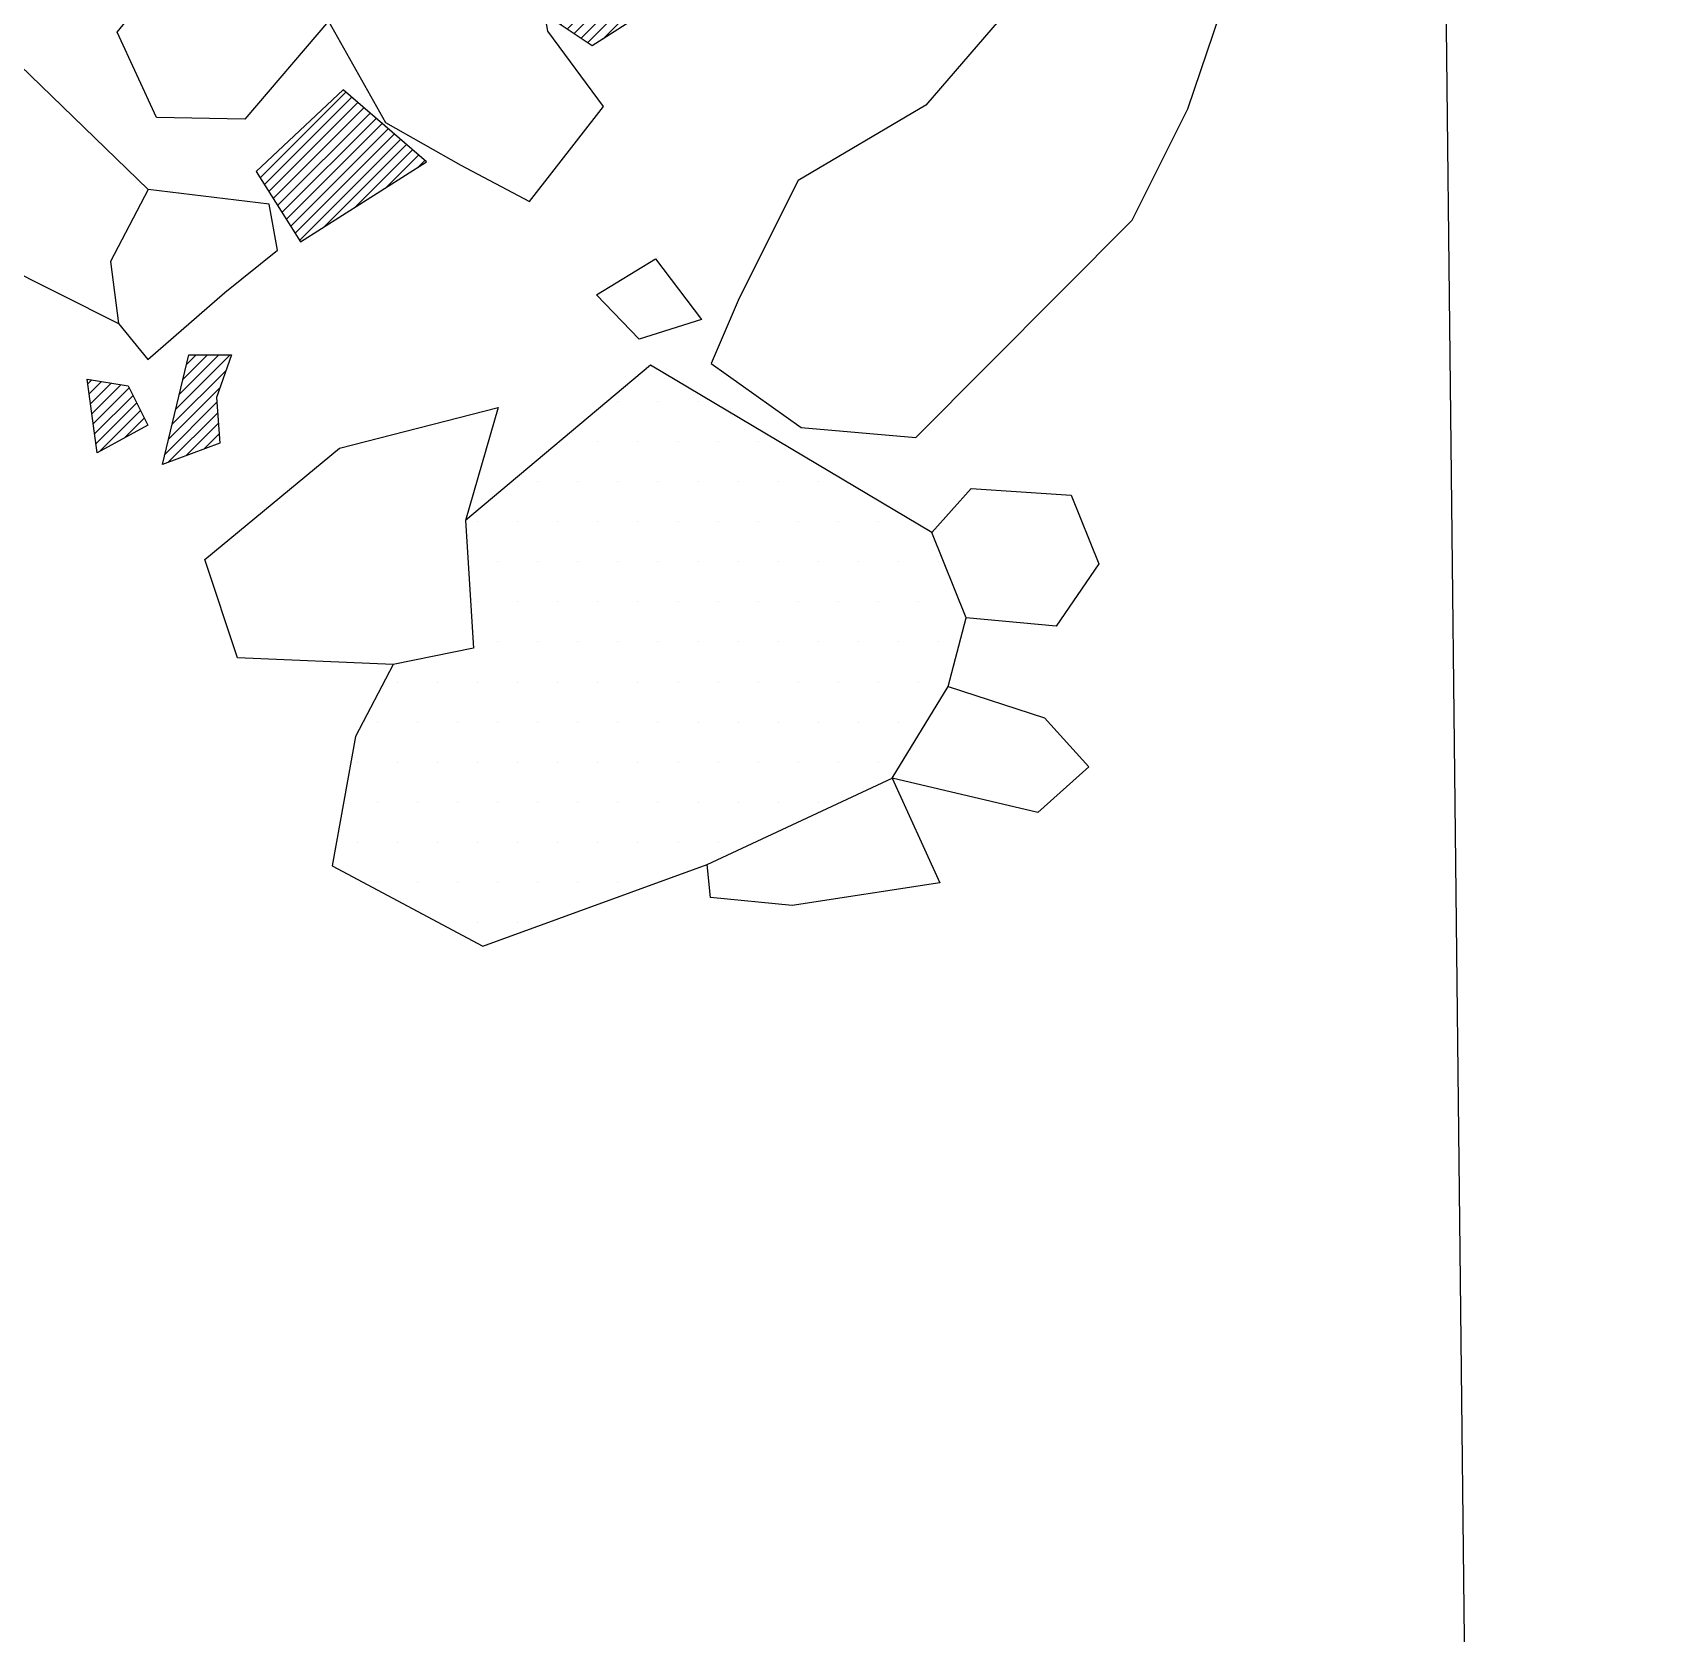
# Model space of a CAD drawing. Header units: metres. Extents: x 1.22 to 3.42, y -20.9 to -16.58.
# Drawn here: x 2.911 to 3.423, y -18.947 to -18.447 of the extents above; entities that cross this region are included whole.
import ezdxf

# ---------------------------------------------------------------- set-up
doc = ezdxf.new("R2010")
doc.units = ezdxf.units.M
doc.header["$LTSCALE"] = 25
doc.header["$MEASUREMENT"] = 0
doc.linetypes.add('STRICHPUNKTX2', pattern=[2, 1, -0.5, 0, -0.5])
doc.layers.get('0').update_dxf_attribs({"linetype": 'CONTINUOUS'})
for name, color, linetype in [('GRABUNGSGRENZE', 3, 'STRICHPUNKTX2'), ('KNOCHEN', 2, 'CONTINUOUS'), ('KNOCHENSCHRAFF', 2, 'CONTINUOUS'), ('STEINE', 4, 'CONTINUOUS'), ('STEINESCHRAFF', 4, 'CONTINUOUS')]:
    doc.layers.add(name, color=color, linetype=linetype)

# ---------------------------------------------------------------- blocks, each defined once
blk = doc.blocks.new('*X14')
at = {"color": 0}
for p, q in [((314.45, -1838.336), (320.792, -1831.994)), ((316.398, -1836.035), (320.541, -1831.892)), ((317.613, -1834.467), (320.233, -1831.847)), ((317.723, -1834.003), (319.88, -1831.846)), ((317.833, -1833.539), (319.527, -1831.846)), ((317.944, -1833.075), (319.174, -1831.845)), ((318.054, -1832.611), (318.82, -1831.845)), ((318.164, -1832.147), (318.467, -1831.844)), ((308.216, -1844.924), (321.043, -1832.097)), ((308.428, -1845.065), (321.294, -1832.199)), ((308.901, -1844.946), (321.545, -1832.302)), ((309.88, -1844.321), (321.796, -1832.405)), ((295.082, -1834.724), (296.891, -1832.915)), ((295.229, -1834.224), (296.45, -1833.002)), ((310.858, -1843.696), (321.843, -1832.711)), ((311.837, -1843.071), (321.878, -1833.03)), ((294.935, -1835.224), (296.89, -1833.269)), ((312.875, -1842.387), (321.913, -1833.348)), ((294.641, -1836.225), (296.889, -1833.977)), ((294.788, -1835.725), (296.89, -1833.623)), ((313.912, -1841.703), (321.948, -1833.667)), ((314.95, -1841.018), (322.101, -1833.867)), ((315.988, -1840.334), (322.328, -1833.994)), ((294.494, -1836.726), (296.889, -1834.331)), ((317.026, -1839.65), (322.555, -1834.12)), ((318.059, -1838.97), (322.782, -1834.247)), ((318.998, -1838.385), (323.009, -1834.373)), ((319.936, -1837.8), (323.237, -1834.5)), ((320.768, -1837.322), (323.555, -1834.535)), ((321.582, -1836.862), (323.949, -1834.495)), ((321.979, -1836.818), (324.342, -1834.455)), ((322.018, -1837.133), (324.736, -1834.414)), ((322.057, -1837.448), (325.031, -1834.473)), ((322.095, -1837.762), (325.299, -1834.559)), ((294.2, -1837.727), (296.888, -1835.039)), ((294.347, -1837.226), (296.888, -1834.685)), ((322.134, -1838.077), (325.567, -1834.644)), ((322.173, -1838.391), (325.835, -1834.73)), ((322.212, -1838.706), (326.009, -1834.91)), ((294.053, -1838.227), (296.887, -1835.393)), ((322.251, -1839.021), (326.119, -1835.153)), ((322.449, -1839.176), (326.229, -1835.396)), ((293.47, -1839.518), (296.886, -1836.101)), ((293.816, -1838.818), (296.887, -1835.747)), ((322.702, -1839.277), (326.339, -1835.64)), ((322.954, -1839.379), (326.45, -1835.883)), ((293.123, -1840.218), (296.886, -1836.455)), ((323.206, -1839.48), (326.298, -1836.388)), ((292.777, -1840.918), (296.885, -1836.809)), ((323.459, -1839.581), (326.14, -1836.9)), ((292.43, -1841.618), (296.885, -1837.163)), ((323.711, -1839.682), (325.982, -1837.412)), ((292.084, -1842.318), (296.578, -1837.824)), ((324.452, -1839.294), (325.823, -1837.923)), ((287.214, -1841.177), (289.712, -1838.68)), ((287.581, -1841.164), (290.081, -1838.664)), ((287.948, -1841.15), (290.449, -1838.649)), ((288.315, -1841.137), (290.818, -1838.634)), ((288.682, -1841.123), (291.187, -1838.618)), ((289.049, -1841.11), (291.556, -1838.603)), ((289.365, -1841.148), (291.925, -1838.587)), ((289.531, -1841.336), (292.294, -1838.572)), ((289.696, -1841.524), (292.663, -1838.556)), ((289.862, -1841.711), (293.032, -1838.541)), ((290.028, -1841.899), (293.401, -1838.526)), ((290.193, -1842.087), (293.77, -1838.51)), ((292.176, -1842.58), (296.258, -1838.498)), ((308.004, -1844.782), (314.124, -1838.663)), ((325.427, -1838.674), (325.665, -1838.435)), ((266.802, -1839.669), (267.278, -1839.193)), ((266.842, -1839.275), (266.97, -1839.147)), ((281.192, -1840.482), (282.524, -1839.15)), ((281.395, -1839.926), (282.143, -1839.177)), ((281.41, -1840.617), (282.905, -1839.122)), ((281.628, -1840.753), (283.287, -1839.094)), ((281.846, -1840.888), (283.668, -1839.067)), ((282.064, -1841.024), (284.049, -1839.039)), ((282.282, -1841.16), (284.43, -1839.012)), ((282.5, -1841.295), (284.811, -1838.984)), ((282.811, -1841.338), (285.192, -1838.956)), ((283.178, -1841.325), (285.574, -1838.929)), ((283.545, -1841.311), (285.955, -1838.901)), ((283.912, -1841.298), (286.336, -1838.873)), ((284.279, -1841.284), (286.717, -1838.846)), ((284.646, -1841.271), (287.098, -1838.818)), ((285.013, -1841.258), (287.479, -1838.791)), ((285.379, -1841.244), (287.861, -1838.763)), ((285.746, -1841.231), (288.236, -1838.742)), ((286.113, -1841.217), (288.605, -1838.726)), ((286.48, -1841.204), (288.974, -1838.711)), ((286.847, -1841.19), (289.343, -1838.695)), ((290.359, -1842.275), (293.816, -1838.818)), ((292.274, -1842.835), (295.938, -1839.171)), ((266.558, -1842.034), (269.123, -1839.469)), ((266.599, -1841.64), (268.816, -1839.423)), ((266.639, -1841.246), (268.508, -1839.377)), ((266.68, -1840.852), (268.201, -1839.331)), ((266.721, -1840.458), (267.893, -1839.285)), ((266.761, -1840.064), (267.586, -1839.239)), ((266.822, -1842.124), (269.431, -1839.515)), ((267.201, -1842.099), (269.739, -1839.561)), ((267.58, -1842.074), (270.046, -1839.607)), ((267.958, -1842.048), (270.354, -1839.653)), ((268.337, -1842.023), (270.661, -1839.699)), ((290.563, -1842.425), (293.47, -1839.518)), ((307.793, -1844.64), (312.976, -1839.457)), ((268.716, -1841.998), (270.969, -1839.745)), ((269.02, -1842.048), (271.249, -1839.818)), ((269.303, -1842.118), (271.527, -1839.894)), ((269.587, -1842.187), (271.805, -1839.969)), ((269.871, -1842.257), (272.083, -1840.045)), ((270.155, -1842.327), (272.361, -1840.12)), ((270.438, -1842.397), (272.639, -1840.196)), ((290.94, -1842.401), (293.123, -1840.218)), ((292.373, -1843.09), (295.617, -1839.845)), ((270.722, -1842.466), (272.917, -1840.271)), ((271.006, -1842.536), (273.195, -1840.347)), ((271.29, -1842.606), (273.473, -1840.422)), ((271.574, -1842.676), (273.751, -1840.498)), ((271.857, -1842.745), (274.029, -1840.573)), ((272.141, -1842.815), (274.307, -1840.649)), ((272.425, -1842.885), (274.585, -1840.724)), ((292.591, -1843.225), (295.297, -1840.519)), ((307.581, -1844.499), (311.828, -1840.251)), ((272.709, -1842.955), (274.863, -1840.8)), ((272.993, -1843.024), (275.141, -1840.876)), ((273.276, -1843.094), (275.42, -1840.951)), ((273.56, -1843.164), (275.698, -1841.027)), ((273.844, -1843.234), (275.976, -1841.102)), ((274.128, -1843.304), (276.254, -1841.178)), ((291.318, -1842.377), (292.777, -1840.918)), ((293.007, -1843.163), (294.977, -1841.193)), ((307.369, -1844.357), (310.564, -1841.162)), ((274.412, -1843.373), (276.532, -1841.253)), ((274.695, -1843.443), (276.688, -1841.45)), ((274.979, -1843.513), (276.743, -1841.749)), ((291.695, -1842.353), (292.43, -1841.618)), ((275.263, -1843.583), (276.798, -1842.047)), ((293.423, -1843.1), (294.657, -1841.867)), ((307.157, -1844.216), (309.29, -1842.083)), ((275.547, -1843.652), (276.853, -1842.346)), ((276.757, -1842.796), (276.908, -1842.645)), ((292.072, -1842.329), (292.084, -1842.318)), ((293.839, -1843.038), (294.336, -1842.54)), ((306.945, -1844.074), (308.016, -1843.003)), ((298.215, -1849.269), (300.886, -1846.598)), ((298.351, -1849.486), (301.075, -1846.762)), ((298.487, -1849.703), (301.265, -1846.926)), ((298.623, -1849.921), (301.454, -1847.09)), ((298.759, -1850.138), (301.644, -1847.254)), ((298.895, -1850.356), (301.834, -1847.418)), ((299.032, -1850.573), (302.023, -1847.582)), ((299.168, -1850.79), (302.213, -1847.746)), ((299.304, -1851.008), (302.402, -1847.909)), ((299.44, -1851.225), (302.592, -1848.073)), ((300.218, -1850.8), (302.781, -1848.237)), ((301.186, -1850.187), (302.971, -1848.401)), ((302.153, -1849.573), (303.161, -1848.565)), ((303.121, -1848.959), (303.35, -1848.729)), ((281.454, -1850.826), (282.51, -1849.771)), ((281.472, -1850.455), (282.093, -1849.834)), ((281.491, -1850.083), (281.677, -1849.897)), ((281.581, -1851.053), (282.926, -1849.708)), ((281.829, -1851.159), (283.343, -1849.645)), ((282.077, -1851.264), (283.759, -1849.582)), ((282.325, -1851.37), (284.176, -1849.519)), ((282.573, -1851.475), (284.562, -1849.486)), ((282.821, -1851.581), (284.824, -1849.578)), ((283.069, -1851.686), (285.086, -1849.669)), ((283.317, -1851.791), (285.348, -1849.761)), ((283.566, -1851.897), (285.61, -1849.853)), ((283.814, -1852.002), (285.872, -1849.944)), ((284.062, -1852.108), (286.133, -1850.036)), ((284.31, -1852.213), (286.395, -1850.128)), ((284.558, -1852.319), (286.657, -1850.22)), ((284.806, -1852.424), (286.785, -1850.445)), ((285.054, -1852.53), (286.882, -1850.702)), ((285.302, -1852.635), (286.979, -1850.958)), ((285.55, -1852.741), (287.076, -1851.215)), ((285.869, -1852.776), (287.173, -1851.472)), ((283.55, -1853.68), (283.787, -1853.443)), ((283.627, -1853.957), (284.148, -1853.436)), ((283.704, -1854.233), (284.509, -1853.429)), ((283.782, -1854.509), (284.87, -1853.421)), ((283.859, -1854.785), (285.23, -1853.414)), ((283.936, -1855.062), (285.591, -1853.407)), ((284.166, -1855.186), (285.89, -1853.461)), ((284.408, -1855.297), (286.061, -1853.644)), ((284.651, -1855.407), (286.232, -1853.827)), ((284.894, -1855.518), (286.403, -1854.01)), ((285.137, -1855.629), (286.574, -1854.192)), ((285.38, -1855.74), (286.744, -1854.375)), ((285.622, -1855.85), (286.915, -1854.558)), ((286.281, -1855.546), (287.086, -1854.74)), ((286.947, -1855.233), (287.257, -1854.923)), ((295.586, -1856.494), (297.284, -1854.795)), ((295.697, -1856.029), (296.931, -1854.795)), ((295.809, -1855.563), (296.578, -1854.794)), ((295.921, -1855.098), (296.225, -1854.794)), ((295.474, -1856.959), (297.153, -1855.28)), ((280.963, -1857.328), (282.412, -1855.879)), ((280.99, -1856.948), (282.172, -1855.765)), ((281.091, -1857.553), (282.653, -1855.992)), ((281.345, -1856.238), (281.932, -1855.652)), ((292.846, -1855.698), (292.966, -1855.578)), ((292.887, -1856.01), (293.271, -1855.627)), ((292.928, -1856.323), (293.575, -1855.676)), ((292.97, -1856.635), (293.879, -1855.725)), ((293.011, -1856.947), (294.134, -1855.824)), ((293.052, -1857.26), (294.252, -1856.06)), ((295.362, -1857.425), (296.965, -1855.822)), ((281.219, -1857.779), (282.893, -1856.105)), ((281.346, -1858.005), (283.133, -1856.218)), ((281.474, -1858.231), (283.374, -1856.331)), ((281.602, -1858.457), (283.614, -1856.445)), ((281.73, -1858.682), (283.854, -1856.558)), ((293.093, -1857.572), (294.37, -1856.296)), ((293.207, -1857.812), (294.487, -1856.532)), ((295.25, -1857.89), (296.871, -1856.269)), ((281.858, -1858.908), (284.095, -1856.671)), ((282.049, -1859.07), (284.285, -1856.834)), ((282.384, -1859.089), (284.439, -1857.034)), ((293.987, -1857.385), (294.605, -1856.768)), ((295.343, -1858.151), (296.894, -1856.6)), ((295.904, -1857.943), (296.917, -1856.93)), ((282.719, -1859.107), (284.592, -1857.234)), ((283.055, -1859.125), (284.746, -1857.434)), ((296.465, -1857.735), (296.94, -1857.261)), ((283.39, -1859.144), (284.9, -1857.634)), ((283.725, -1859.162), (285.054, -1857.833)), ((284.06, -1859.181), (285.207, -1858.033)), ((284.395, -1859.199), (285.361, -1858.233)), ((284.73, -1859.217), (285.515, -1858.433)), ((279.172, -1863.362), (282.171, -1860.363)), ((279.309, -1863.578), (282.477, -1860.41)), ((279.446, -1863.794), (282.784, -1860.457)), ((279.522, -1862.658), (281.864, -1860.316)), ((279.584, -1864.011), (283.09, -1860.504)), ((279.721, -1864.227), (283.397, -1860.551)), ((279.858, -1864.443), (283.703, -1860.598)), ((279.995, -1864.66), (284.01, -1860.645)), ((280.071, -1861.755), (281.558, -1860.269)), ((280.621, -1860.852), (281.251, -1860.221)), ((280.133, -1864.876), (284.316, -1860.692)), ((280.372, -1864.99), (284.623, -1860.739)), ((280.717, -1864.999), (284.929, -1860.786)), ((281.062, -1865.007), (285.236, -1860.833)), ((281.406, -1865.016), (285.542, -1860.88)), ((281.751, -1865.025), (285.658, -1861.118)), ((282.096, -1865.034), (285.502, -1861.628)), ((282.441, -1865.043), (285.346, -1862.138)), ((282.786, -1865.051), (285.189, -1862.647)), ((283.13, -1865.06), (285.033, -1863.157)), ((283.475, -1865.069), (284.877, -1863.667)), ((283.82, -1865.078), (284.721, -1864.176)), ((284.165, -1865.086), (284.565, -1864.686)), ((281.757, -1867.848), (284.46, -1865.144)), ((282.083, -1867.168), (284.072, -1865.179)), ((281.315, -1868.997), (284.659, -1865.653)), ((281.43, -1868.528), (284.559, -1865.399)), ((282.409, -1866.489), (283.612, -1865.285)), ((282.735, -1865.809), (283.152, -1865.392)), ((281.592, -1869.073), (284.758, -1865.908)), ((281.869, -1869.15), (284.857, -1866.162)), ((282.145, -1869.227), (284.402, -1866.97)), ((282.422, -1869.304), (283.55, -1868.176))]:
    blk.add_line(p, q, dxfattribs=at)
blk = doc.blocks.new('*X27')
at = {"color": 0}
for p, q in [((309.375, -1856.25), (309.375, -1856.25)), ((310.625, -1856.25), (310.625, -1856.25)), ((311.875, -1856.25), (311.875, -1856.25)), ((308.75, -1857.5), (308.75, -1857.5)), ((310, -1857.5), (310, -1857.5)), ((311.25, -1857.5), (311.25, -1857.5)), ((312.5, -1857.5), (312.5, -1857.5)), ((313.75, -1857.5), (313.75, -1857.5)), ((306.875, -1858.75), (306.875, -1858.75)), ((308.125, -1858.75), (308.125, -1858.75)), ((309.375, -1858.75), (309.375, -1858.75)), ((310.625, -1858.75), (310.625, -1858.75)), ((311.875, -1858.75), (311.875, -1858.75)), ((313.125, -1858.75), (313.125, -1858.75)), ((314.375, -1858.75), (314.375, -1858.75)), ((315.625, -1858.75), (315.625, -1858.75)), ((305, -1860), (305, -1860)), ((306.25, -1860), (306.25, -1860)), ((307.5, -1860), (307.5, -1860)), ((308.75, -1860), (308.75, -1860)), ((310, -1860), (310, -1860)), ((311.25, -1860), (311.25, -1860)), ((312.5, -1860), (312.5, -1860)), ((313.75, -1860), (313.75, -1860)), ((315, -1860), (315, -1860)), ((316.25, -1860), (316.25, -1860)), ((317.5, -1860), (317.5, -1860)), ((305.625, -1861.25), (305.625, -1861.25)), ((306.875, -1861.25), (306.875, -1861.25)), ((308.125, -1861.25), (308.125, -1861.25)), ((309.375, -1861.25), (309.375, -1861.25)), ((310.625, -1861.25), (310.625, -1861.25)), ((311.875, -1861.25), (311.875, -1861.25)), ((313.125, -1861.25), (313.125, -1861.25)), ((314.375, -1861.25), (314.375, -1861.25)), ((315.625, -1861.25), (315.625, -1861.25)), ((316.875, -1861.25), (316.875, -1861.25)), ((318.125, -1861.25), (318.125, -1861.25)), ((319.375, -1861.25), (319.375, -1861.25)), ((305, -1862.5), (305, -1862.5)), ((306.25, -1862.5), (306.25, -1862.5)), ((307.5, -1862.5), (307.5, -1862.5)), ((308.75, -1862.5), (308.75, -1862.5)), ((310, -1862.5), (310, -1862.5)), ((311.25, -1862.5), (311.25, -1862.5)), ((312.5, -1862.5), (312.5, -1862.5)), ((313.75, -1862.5), (313.75, -1862.5)), ((315, -1862.5), (315, -1862.5)), ((316.25, -1862.5), (316.25, -1862.5)), ((317.5, -1862.5), (317.5, -1862.5)), ((318.75, -1862.5), (318.75, -1862.5)), ((320, -1862.5), (320, -1862.5)), ((305.625, -1863.75), (305.625, -1863.75)), ((306.875, -1863.75), (306.875, -1863.75)), ((308.125, -1863.75), (308.125, -1863.75)), ((309.375, -1863.75), (309.375, -1863.75)), ((310.625, -1863.75), (310.625, -1863.75)), ((311.875, -1863.75), (311.875, -1863.75)), ((313.125, -1863.75), (313.125, -1863.75)), ((314.375, -1863.75), (314.375, -1863.75)), ((315.625, -1863.75), (315.625, -1863.75)), ((316.875, -1863.75), (316.875, -1863.75)), ((318.125, -1863.75), (318.125, -1863.75)), ((319.375, -1863.75), (319.375, -1863.75)), ((302.5, -1865), (302.5, -1865)), ((303.75, -1865), (303.75, -1865)), ((305, -1865), (305, -1865)), ((306.25, -1865), (306.25, -1865)), ((307.5, -1865), (307.5, -1865)), ((308.75, -1865), (308.75, -1865)), ((310, -1865), (310, -1865)), ((311.25, -1865), (311.25, -1865)), ((312.5, -1865), (312.5, -1865)), ((313.75, -1865), (313.75, -1865)), ((315, -1865), (315, -1865)), ((316.25, -1865), (316.25, -1865)), ((317.5, -1865), (317.5, -1865)), ((318.75, -1865), (318.75, -1865)), ((301.875, -1866.25), (301.875, -1866.25)), ((303.125, -1866.25), (303.125, -1866.25)), ((304.375, -1866.25), (304.375, -1866.25)), ((305.625, -1866.25), (305.625, -1866.25)), ((306.875, -1866.25), (306.875, -1866.25)), ((308.125, -1866.25), (308.125, -1866.25)), ((309.375, -1866.25), (309.375, -1866.25)), ((310.625, -1866.25), (310.625, -1866.25)), ((311.875, -1866.25), (311.875, -1866.25)), ((313.125, -1866.25), (313.125, -1866.25)), ((314.375, -1866.25), (314.375, -1866.25)), ((315.625, -1866.25), (315.625, -1866.25)), ((316.875, -1866.25), (316.875, -1866.25)), ((318.125, -1866.25), (318.125, -1866.25)), ((301.25, -1867.5), (301.25, -1867.5)), ((302.5, -1867.5), (302.5, -1867.5)), ((303.75, -1867.5), (303.75, -1867.5)), ((305, -1867.5), (305, -1867.5)), ((306.25, -1867.5), (306.25, -1867.5)), ((307.5, -1867.5), (307.5, -1867.5)), ((308.75, -1867.5), (308.75, -1867.5)), ((310, -1867.5), (310, -1867.5)), ((311.25, -1867.5), (311.25, -1867.5)), ((312.5, -1867.5), (312.5, -1867.5)), ((313.75, -1867.5), (313.75, -1867.5)), ((315, -1867.5), (315, -1867.5)), ((316.25, -1867.5), (316.25, -1867.5)), ((317.5, -1867.5), (317.5, -1867.5)), ((301.875, -1868.75), (301.875, -1868.75)), ((303.125, -1868.75), (303.125, -1868.75)), ((304.375, -1868.75), (304.375, -1868.75)), ((305.625, -1868.75), (305.625, -1868.75)), ((306.875, -1868.75), (306.875, -1868.75)), ((308.125, -1868.75), (308.125, -1868.75)), ((309.375, -1868.75), (309.375, -1868.75)), ((310.625, -1868.75), (310.625, -1868.75)), ((311.875, -1868.75), (311.875, -1868.75)), ((313.125, -1868.75), (313.125, -1868.75)), ((314.375, -1868.75), (314.375, -1868.75)), ((315.625, -1868.75), (315.625, -1868.75)), ((301.25, -1870), (301.25, -1870)), ((302.5, -1870), (302.5, -1870)), ((303.75, -1870), (303.75, -1870)), ((305, -1870), (305, -1870)), ((306.25, -1870), (306.25, -1870)), ((307.5, -1870), (307.5, -1870)), ((308.75, -1870), (308.75, -1870)), ((310, -1870), (310, -1870)), ((311.25, -1870), (311.25, -1870)), ((312.5, -1870), (312.5, -1870)), ((301.875, -1871.25), (301.875, -1871.25)), ((303.125, -1871.25), (303.125, -1871.25)), ((304.375, -1871.25), (304.375, -1871.25)), ((305.625, -1871.25), (305.625, -1871.25)), ((306.875, -1871.25), (306.875, -1871.25)), ((308.125, -1871.25), (308.125, -1871.25)), ((309.375, -1871.25), (309.375, -1871.25)), ((310.625, -1871.25), (310.625, -1871.25)), ((305, -1872.5), (305, -1872.5)), ((306.25, -1872.5), (306.25, -1872.5))]:
    blk.add_line(p, q, dxfattribs=at)

msp = doc.modelspace()

# ---------------------------------------------------------------- linework, layer by layer
at = {"layer": 'GRABUNGSGRENZE', "flags": 128}
msp.add_lwpolyline([(3.42258, -20.89643), (3.36962, -20.00224), (3.33165, -16.61006)], dxfattribs=at)
at = {"layer": 'KNOCHEN'}
for points in [[(3.06731, -18.43931), (3.1174, -18.40312), (3.14245, -18.38579), (3.17569, -18.34652), (3.18236, -18.31844), (3.20432, -18.31847), (3.2181, -18.3241), (3.21961, -18.33789), (3.23339, -18.34557), (3.2482, -18.34406), (3.25943, -18.34765), (3.26452, -18.35889), (3.25632, -18.38543), (3.23792, -18.39715), (3.22261, -18.391), (3.21958, -18.36649), (3.20067, -18.37719), (3.18023, -18.38993), (3.11839, -18.4307), (3.08568, -18.45159), (3.06731, -18.43931)], [(2.99471, -18.51275), (3.03406, -18.48778), (3.00805, -18.46528), (2.98095, -18.49077), (2.99471, -18.51275)], [(2.95173, -18.58214), (2.95994, -18.54794), (2.97322, -18.54795), (2.9686, -18.56122), (2.96961, -18.57552), (2.95173, -18.58214)], [(2.9313, -18.57854), (2.92827, -18.55555), (2.94103, -18.55761), (2.94715, -18.56988), (2.9313, -18.57854)]]:
    msp.add_lwpolyline(points, dxfattribs=at)
at = {"layer": 'STEINE'}
for points in [[(3.02907, -18.39994), (3.03109, -18.41833), (3.00348, -18.44382), (2.9774, -18.47443), (2.94982, -18.47388), (2.9376, -18.44731), (2.9642, -18.41467), (2.97855, -18.37128), (2.9959, -18.38254), (3.01275, -18.3846), (3.02907, -18.39994)], [(3.12283, -18.5507), (3.15089, -18.57065), (3.18663, -18.57376), (3.25412, -18.50594), (3.27153, -18.47124), (3.30536, -18.3712), (3.26858, -18.38136), (3.25119, -18.3987), (3.18983, -18.47011), (3.14997, -18.49355), (3.13154, -18.53029), (3.12283, -18.5507)], [(3.00348, -18.44382), (3.02131, -18.47551), (3.04478, -18.48881), (3.06621, -18.50007), (3.08923, -18.47049), (3.0719, -18.44698), (3.0643, -18.40356), (3.05206, -18.39231), (3.02907, -18.39994)], [(2.94724, -18.49635), (2.90389, -18.45442), (2.88188, -18.49881), (2.90023, -18.51926), (2.938, -18.53821)], [(2.98502, -18.50099), (2.94724, -18.49635), (2.93547, -18.5188), (2.938, -18.53821), (2.94717, -18.54945), (2.9712, -18.52855), (2.98756, -18.51529), (2.98502, -18.50099)], [(3.10037, -18.54301), (3.08711, -18.52921), (3.10551, -18.518), (3.11978, -18.53691), (3.10037, -18.54301)], [(3.02364, -18.64453), (3.01187, -18.66698), (3.00467, -18.70731), (3.05161, -18.73239), (3.1216, -18.70695), (3.17934, -18.67996), (3.19674, -18.65139), (3.20238, -18.62995), (3.19169, -18.60339), (3.10393, -18.55119), (3.04617, -18.59962)], [(3.04617, -18.59962), (3.04867, -18.63945), (3.02364, -18.64453), (2.97514, -18.64242), (2.96496, -18.61177), (3.00688, -18.5771), (3.05643, -18.5644), (3.04617, -18.59962)], [(3.19169, -18.60339), (3.20397, -18.58961), (3.23511, -18.5917), (3.24377, -18.61316), (3.23047, -18.63254), (3.20238, -18.62995)], [(3.19674, -18.65139), (3.22685, -18.66113), (3.24062, -18.67647), (3.22477, -18.69075), (3.17934, -18.67996), (3.19411, -18.71266), (3.14814, -18.71975), (3.12261, -18.71717), (3.1216, -18.70695)]]:
    msp.add_lwpolyline(points, dxfattribs=at)

# ---------------------------------------------------------------- block references
at = {"layer": 'KNOCHENSCHRAFF', "xscale": 0.01, "yscale": 0.01, "zscale": 0.01}
msp.add_blockref('*X14', (0, 0), dxfattribs=at)
at = {"layer": 'STEINESCHRAFF', "xscale": 0.01, "yscale": 0.01, "zscale": 0.01}
msp.add_blockref('*X27', (0, 0), dxfattribs=at)

doc.saveas('drawing.dxf')
